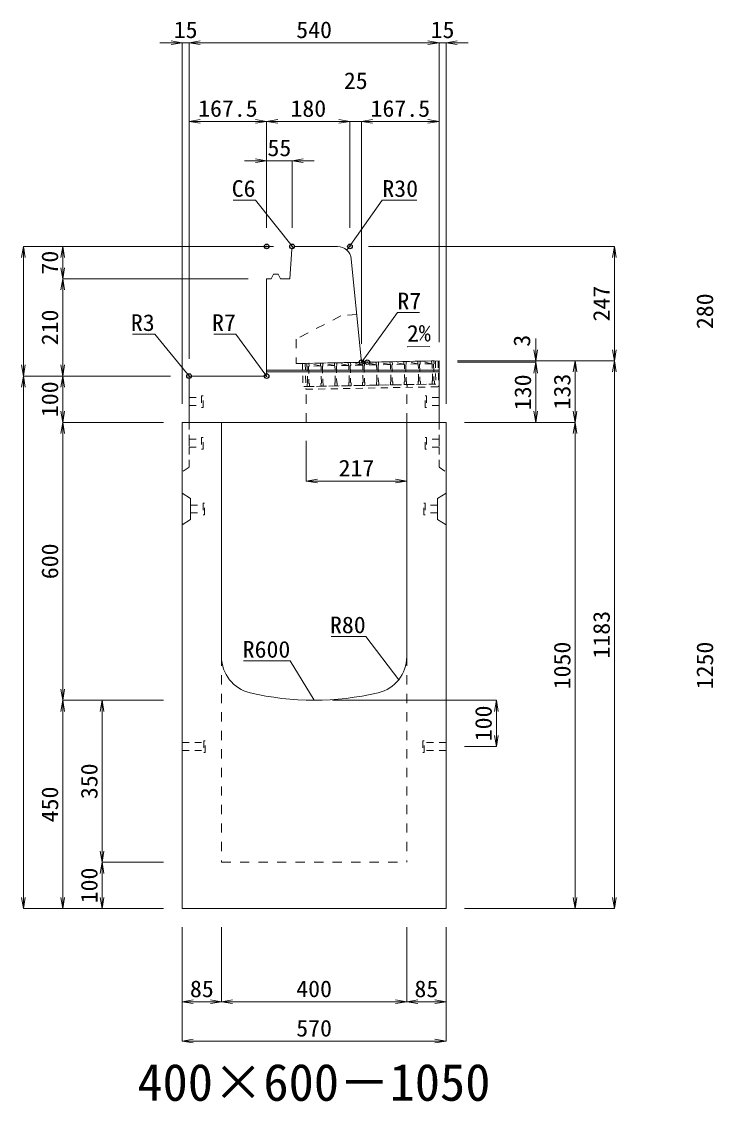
# Model space of a CAD drawing. Units: millimetres at full size; some dimension numbers follow another scale. Extents: x -18734 to 51600, y -18820 to 17820.
# Drawn here: x 33418 to 34913, y -13686 to -11354 of the extents above; entities that cross this region are included whole.
import ezdxf
from ezdxf.enums import TextEntityAlignment as Align

# ---------------------------------------------------------------- set-up
doc = ezdxf.new("R2010")
doc.units = ezdxf.units.MM
doc.header["$LTSCALE"] = 20
doc.header["$PDMODE"] = 32
doc.header["$PDSIZE"] = 10
doc.linetypes.add('USER1', pattern=[2, 1, -1])
doc.linetypes.add('USER2', pattern=[1.35, 0.75, -0.6])
for name, color, linetype, lineweight in [('インサート', 3, 'USER2', 9), ('グレーチング', 7, 'USER2', 5), ('受枠', 3, 'USER2', 9), ('寸法線', 7, 'Continuous', 13), ('引出線', 4, 'Continuous', 13), ('本体', 2, 'Continuous', 13), ('目地', 132, 'Continuous', 5)]:
    doc.layers.add(name, color=color, linetype=linetype, lineweight=lineweight)
doc.layers.add('作業エリア', color=11, linetype='Continuous')
doc.layers.add('文字', color=7, linetype='Continuous')
doc.styles.add('ＭＳ 明朝', font='')
doc.styles.get('ＭＳ 明朝').set_extended_font_data('MS Mincho')

# ---------------------------------------------------------------- blocks, each defined once
blk = doc.blocks.new('open_arrow')
at = {"color": 0, "linetype": 'Continuous', "lineweight": -2}
blk.add_lwpolyline([(7.5, 1.25), (0, 0), (7.5, -1.25)], dxfattribs=at)

msp = doc.modelspace()

# ---------------------------------------------------------------- linework, layer by layer
at = {"layer": 'インサート'}
for p, q in [((33780, -12166.5), (33807, -12166.5)), ((33780, -12166.5), (33780, -12183.5)), ((33810, -12162.5), (33807, -12162.5)), ((33807, -12162.5), (33807, -12187.5)), ((33810, -12187.5), (33810, -12162.5)), ((34290, -12162.5), (34293, -12162.5)), ((34290, -12187.5), (34290, -12162.5)), ((34293, -12162.5), (34293, -12187.5)), ((34320, -12166.5), (34293, -12166.5)), ((34320, -12166.5), (34320, -12183.5)), ((33780, -12183.5), (33807, -12183.5)), ((33807, -12187.5), (33810, -12187.5)), ((34293, -12187.5), (34290, -12187.5)), ((34320, -12183.5), (34293, -12183.5)), ((33780, -12256.5), (33807, -12256.5)), ((33780, -12256.5), (33780, -12273.5)), ((33810, -12252.5), (33807, -12252.5)), ((33807, -12252.5), (33807, -12277.5)), ((33810, -12277.5), (33810, -12252.5)), ((34290, -12252.5), (34293, -12252.5)), ((34290, -12277.5), (34290, -12252.5)), ((34293, -12252.5), (34293, -12277.5)), ((34320, -12256.5), (34293, -12256.5)), ((34320, -12256.5), (34320, -12273.5)), ((33780, -12273.5), (33807, -12273.5)), ((33807, -12277.5), (33810, -12277.5)), ((34293, -12277.5), (34290, -12277.5)), ((34320, -12273.5), (34293, -12273.5)), ((33783.2, -12398.5), (33810.2, -12398.5)), ((33783.2, -12398.5), (33783.2, -12415.5)), ((33813.2, -12394.5), (33810.2, -12394.5)), ((33810.2, -12394.5), (33810.2, -12419.5)), ((33813.2, -12419.5), (33813.2, -12394.5)), ((34286.8, -12394.5), (34289.8, -12394.5)), ((34286.8, -12419.5), (34286.8, -12394.5)), ((34289.8, -12394.5), (34289.8, -12419.5)), ((34316.8, -12398.5), (34289.8, -12398.5)), ((34316.8, -12398.5), (34316.8, -12415.5)), ((33783.2, -12415.5), (33810.2, -12415.5)), ((33810.2, -12419.5), (33813.2, -12419.5)), ((34289.8, -12419.5), (34286.8, -12419.5)), ((34316.8, -12415.5), (34289.8, -12415.5)), ((33765, -12911.5), (33812, -12911.5)), ((33765, -12911.5), (33765, -12928.5)), ((33815, -12907.5), (33812, -12907.5)), ((33812, -12907.5), (33812, -12932.5)), ((33815, -12932.5), (33815, -12907.5)), ((34288, -12907.5), (34285, -12907.5)), ((34285, -12907.5), (34285, -12932.5)), ((34288, -12932.5), (34288, -12907.5)), ((34335, -12911.5), (34288, -12911.5)), ((34335, -12928.5), (34335, -12911.5)), ((33765, -12928.5), (33812, -12928.5)), ((33812, -12932.5), (33815, -12932.5)), ((34285, -12932.5), (34288, -12932.5)), ((34335, -12928.5), (34288, -12928.5))]:
    msp.add_line(p, q, dxfattribs=at)
at = {"layer": 'グレーチング'}
for p, q in [((34033.97, -12092.54), (34308.92, -12087.21)), ((34064.08, -12097.95), (34038.97, -12092.44)), ((34064.08, -12097.95), (34039.08, -12098.44)), ((34094.07, -12097.37), (34068.96, -12091.86)), ((34094.07, -12097.37), (34069.08, -12097.86)), ((34124.07, -12096.79), (34098.96, -12091.28)), ((34124.07, -12096.79), (34099.07, -12097.28)), ((34154.06, -12096.21), (34128.95, -12090.7)), ((34154.06, -12096.21), (34129.07, -12096.7)), ((34184.06, -12095.63), (34158.95, -12090.12)), ((34184.06, -12095.63), (34159.06, -12096.12)), ((34214.05, -12095.05), (34188.94, -12089.54)), ((34214.05, -12095.05), (34189.06, -12095.54)), ((34244.05, -12094.47), (34218.93, -12088.96)), ((34244.05, -12094.47), (34219.05, -12094.95)), ((34274.04, -12093.89), (34248.93, -12088.38)), ((34274.04, -12093.89), (34249.05, -12094.37)), ((34304.04, -12093.31), (34278.92, -12087.8)), ((34304.04, -12093.31), (34279.04, -12093.79)), ((34034.94, -12142.53), (34309.89, -12137.21))]:
    msp.add_line(p, q, dxfattribs=at)
for points in [[(34033.97, -12092.54), (34038.97, -12092.44), (34039.08, -12098.44), (34038.1, -12099.46), (34038.8, -12135.45), (34039.82, -12136.43), (34039.94, -12142.43), (34034.94, -12142.53), (34034.82, -12136.53), (34035.8, -12135.51), (34035.1, -12099.52), (34034.09, -12098.53)], [(34068.8, -12134.87), (34069.81, -12135.85), (34069.93, -12141.85), (34064.93, -12141.95), (34064.82, -12135.95), (34065.8, -12134.93), (34065.1, -12098.93), (34064.08, -12097.95), (34063.96, -12091.96), (34068.96, -12091.86), (34069.08, -12097.86), (34068.1, -12098.88)], [(34098.79, -12134.29), (34099.81, -12135.27), (34099.92, -12141.27), (34094.93, -12141.37), (34094.81, -12135.37), (34095.79, -12134.35), (34095.09, -12098.35), (34094.07, -12097.37), (34093.96, -12091.38), (34098.96, -12091.28), (34099.07, -12097.28), (34098.09, -12098.3)], [(34128.78, -12133.71), (34129.8, -12134.69), (34129.92, -12140.69), (34124.92, -12140.79), (34124.8, -12134.79), (34125.78, -12133.77), (34125.09, -12097.77), (34124.07, -12096.79), (34123.95, -12090.79), (34128.95, -12090.7), (34129.07, -12096.7), (34128.09, -12097.72)], [(34158.78, -12133.13), (34159.8, -12134.11), (34159.91, -12140.11), (34154.91, -12140.2), (34154.8, -12134.21), (34155.78, -12133.19), (34155.08, -12097.19), (34154.06, -12096.21), (34153.95, -12090.21), (34158.95, -12090.12), (34159.06, -12096.12), (34158.08, -12097.14)], [(34185.77, -12132.61), (34185.08, -12096.61), (34184.06, -12095.63), (34183.94, -12089.63), (34188.94, -12089.54), (34189.06, -12095.54), (34188.08, -12096.55), (34188.77, -12132.55), (34189.79, -12133.53), (34189.91, -12139.53), (34184.91, -12139.62), (34184.79, -12133.63)], [(34215.77, -12132.03), (34215.07, -12096.03), (34214.05, -12095.05), (34213.94, -12089.05), (34218.93, -12088.96), (34219.05, -12094.95), (34218.07, -12095.97), (34218.77, -12131.97), (34219.79, -12132.95), (34219.9, -12138.95), (34214.9, -12139.04), (34214.79, -12133.04)], [(34249.05, -12094.37), (34248.06, -12095.39), (34248.76, -12131.39), (34249.78, -12132.37), (34249.9, -12138.37), (34244.9, -12138.46), (34244.78, -12132.46), (34245.76, -12131.44), (34245.07, -12095.45), (34244.05, -12094.47), (34243.93, -12088.47), (34248.93, -12088.38)], [(34279.04, -12093.79), (34278.06, -12094.81), (34278.76, -12130.81), (34279.78, -12131.79), (34279.89, -12137.79), (34274.89, -12137.88), (34274.78, -12131.88), (34275.76, -12130.86), (34275.06, -12094.87), (34274.04, -12093.89), (34273.92, -12087.89), (34278.92, -12087.8)], [(34304.89, -12137.3), (34304.77, -12131.3), (34305.75, -12130.28), (34305.05, -12094.29), (34304.04, -12093.31), (34303.92, -12087.31), (34308.92, -12087.21), (34309.03, -12093.21), (34308.05, -12094.23), (34308.75, -12130.23), (34309.77, -12131.21), (34309.89, -12137.21)]]:
    msp.add_lwpolyline(points, close=True, dxfattribs=at)
at = {"layer": '作業エリア'}
for p in [(33947.5, -11840), (33947.5, -11840), (34002.5, -11840), (34127.5, -11840), (34152.5, -12090), (34165, -12090), (33780, -12120), (33947.5, -12120)]:
    msp.add_point(p, dxfattribs=at)
at = {"layer": '受枠'}
for p, q in [((34024.97, -12092.71), (34317.92, -12087.04)), ((34024.97, -12092.71), (34025.94, -12142.7)), ((34030.97, -12092.59), (34032.05, -12148.58)), ((34311.92, -12087.16), (34312.89, -12137.15)), ((34317.92, -12087.04), (34319, -12143.03)), ((34312.89, -12137.15), (34025.94, -12142.7)), ((34032.05, -12148.58), (34319, -12143.03))]:
    msp.add_line(p, q, dxfattribs=at)
at = {"layer": '受枠', "linetype": 'Continuous'}
msp.add_line((34250.9, -12138.35), (34251.01, -12144.35), dxfattribs=at)
at = {"layer": '寸法線'}
for p, q in [((33828, -11400.05), (33717, -11400.05)), ((33765, -12180), (33765, -11400.05)), ((33780, -11400.05), (34320, -11400.05)), ((33780, -12083), (33780, -11400.05)), ((33780, -12083), (33780, -11400.05)), ((34272, -11400.05), (34383, -11400.05)), ((34320, -12047), (34320, -11400.05)), ((34320, -12047), (34320, -11400.05)), ((34335, -12180), (34335, -11400.05)), ((33780, -11570.05), (33947.5, -11570.05)), ((33780, -12083), (33780, -11570.05)), ((33947.5, -11800), (33947.5, -11570.05)), ((33947.5, -11570.05), (34127.5, -11570.05)), ((33947.5, -11800), (33947.5, -11570.05)), ((34079.5, -11570.05), (34200.5, -11570.05)), ((34127.5, -11800), (34127.5, -11570.05)), ((34127.5, -11800), (34127.5, -11570.05)), ((34152.5, -12050), (34152.5, -11570.05)), ((34152.5, -11570.05), (34320, -11570.05)), ((34152.5, -12050), (34152.5, -11570.05)), ((34320, -12047), (34320, -11570.05)), ((33899.5, -11655.05), (34050.5, -11655.05)), ((33947.5, -11800), (33947.5, -11655.05)), ((34002.5, -11800), (34002.5, -11655.05)), ((33422.06, -11840), (33422.06, -12120)), ((33962.5, -11840), (33422.06, -11840)), ((33507.06, -11910), (33507.06, -11840)), ((33962.5, -11840), (33507.06, -11840)), ((34167.5, -11840), (34698.78, -11840)), ((34698.78, -11840), (34698.78, -12087)), ((33507.06, -12120), (33507.06, -11910)), ((33907.5, -11910), (33507.06, -11910)), ((33907.5, -11910), (33507.06, -11910)), ((34528.78, -12039), (34528.78, -12138)), ((34360, -12087), (34528.78, -12087)), ((34360, -12087), (34613.78, -12087)), ((34360, -12087), (34698.78, -12087)), ((34360, -12087), (34698.78, -12087)), ((34360, -12090), (34528.78, -12090)), ((34360, -12090), (34528.78, -12090)), ((34528.78, -12090), (34528.78, -12220)), ((34613.78, -12087), (34613.78, -12220)), ((34698.78, -12087), (34698.78, -13270)), ((33740, -12120), (33422.06, -12120)), ((33422.06, -13270), (33422.06, -12120)), ((33740, -12120), (33422.06, -12120)), ((33507.06, -12220), (33507.06, -12120)), ((33740, -12120), (33507.06, -12120)), ((33740, -12120), (33507.06, -12120)), ((33507.06, -12220), (33507.06, -12820)), ((33725, -12220), (33507.06, -12220)), ((33725, -12220), (33507.06, -12220)), ((34375, -12220), (34528.78, -12220)), ((34375, -12220), (34613.78, -12220)), ((34375, -12220), (34613.78, -12220)), ((34613.78, -12220), (34613.78, -13270)), ((34033, -12260), (34033, -12346.67)), ((34033, -12346.67), (34250, -12346.67)), ((33725, -12820), (33507.06, -12820)), ((33507.06, -13270), (33507.06, -12820)), ((33725, -12820), (33507.06, -12820)), ((33592.06, -12820), (33592.06, -13170)), ((33725, -12820), (33592.06, -12820)), ((34090, -12820), (34443.78, -12820)), ((34443.78, -12820), (34443.78, -12920)), ((34375, -12920), (34443.78, -12920)), ((33725, -13170), (33592.06, -13170)), ((33592.06, -13170), (33592.06, -13270)), ((33725, -13170), (33592.06, -13170)), ((33725, -13270), (33422.06, -13270)), ((33725, -13270), (33507.06, -13270)), ((33725, -13270), (33592.06, -13270)), ((34375, -13270), (34613.78, -13270)), ((34375, -13270), (34698.78, -13270)), ((33765, -13310), (33765, -13471.16)), ((33765, -13310), (33765, -13556.16)), ((33850, -13310), (33850, -13471.16)), ((33850, -13310), (33850, -13471.16)), ((34250, -13310), (34250, -13471.16)), ((34250, -13310), (34250, -13471.16)), ((34335, -13310), (34335, -13471.16)), ((34335, -13310), (34335, -13556.16)), ((33765, -13471.16), (33850, -13471.16)), ((33850, -13471.16), (34250, -13471.16)), ((34250, -13471.16), (34335, -13471.16)), ((33765, -13556.16), (34335, -13556.16))]:
    msp.add_line(p, q, dxfattribs=at)
at = {"layer": '引出線'}
for points in [[(34005.29, -11842.99), (33923.41, -11740.07), (33875.07, -11740.07)], [(34120.48, -11847.76), (34197.4, -11740.07), (34272.08, -11740.07)], [(34154.14, -12088.19), (34230, -11982.98), (34277.93, -11982.98)], [(33780.88, -12120.88), (33705.62, -12029.7), (33657.89, -12029.7)], [(33945.45, -12117.95), (33880.97, -12029.7), (33833.04, -12029.7)], [(34251.14, -12056.74), (34299.85, -12055.77), (34251.11, -12056.74)], [(34232.76, -12775.58), (34161.5, -12682.47), (34086.83, -12682.47)], [(34050, -12820), (33998.63, -12735.25), (33897.63, -12735.25)]]:
    msp.add_lwpolyline(points, dxfattribs=at)
at = {"layer": '本体'}
for p, q in [((34002.07, -11845.98), (34008.5, -11840)), ((34100.35, -11840), (34008.5, -11840)), ((33997.5, -11910), (34002.07, -11845.98)), ((34151.87, -12083.7), (34130.2, -11867.01)), ((33947.5, -11910), (33947.5, -12113)), ((33947.5, -11910), (33957.5, -11910)), ((33957.5, -11910), (33962.5, -11900)), ((33962.5, -11900), (33972.5, -11900)), ((33972.5, -11900), (33977.5, -11910)), ((33977.5, -11910), (33997.5, -11910)), ((34165, -12090), (34158.83, -12090)), ((34165, -12090), (34320, -12087)), ((34320, -12220), (34320, -12087)), ((33780, -12123), (33780, -12220)), ((33940.5, -12120), (33783, -12120)), ((33765, -12220), (33765, -13270)), ((33850, -12220), (33765, -12220)), ((34320, -12220), (33780, -12220)), ((33850, -12220), (33850, -12725.96)), ((34250, -12725.96), (34250, -12220)), ((34335, -12220), (34250, -12220)), ((34335, -13270), (34335, -12220)), ((33765, -13270), (34335, -13270))]:
    msp.add_line(p, q, dxfattribs=at)
at = {"layer": '本体', "linetype": 'USER1'}
for p, q in [((34108, -11990), (34011, -12040)), ((34142.2, -11987), (34108, -11990)), ((34011, -12040), (34011, -12092.98)), ((34011, -12092.98), (34165, -12090)), ((34033, -12220), (34033, -12142.56)), ((34250, -12220), (34250, -12138.36))]:
    msp.add_line(p, q, dxfattribs=at)
at = {"layer": '本体', "linetype": 'USER2', "lineweight": 9}
for p, q in [((33780, -12220), (33780, -12317)), ((34320, -12220), (34320, -12317)), ((33780, -12317), (33765, -12326.5)), ((34320, -12317), (34335, -12326.5))]:
    msp.add_line(p, q, dxfattribs=at)
at = {"layer": '本体', "lineweight": 9}
for p, q in [((33765, -12373), (33783.2, -12384.5)), ((34335, -12373), (34316.8, -12384.5)), ((33783.2, -12384.5), (33783.2, -12429.5)), ((34316.8, -12384.5), (34316.8, -12429.5)), ((33765, -12441), (33783.2, -12429.5)), ((34335, -12441), (34316.8, -12429.5))]:
    msp.add_line(p, q, dxfattribs=at)
at = {"layer": '本体', "linetype": 'USER1', "lineweight": 15}
for p, q in [((33850, -12725.96), (33850, -13170)), ((34250, -12725.96), (34250, -13170)), ((33850, -13170), (34250, -13170))]:
    msp.add_line(p, q, dxfattribs=at)
at = {"layer": '本体'}
for centre, radius, start, end in [((34100.35, -11870), 30, 5.71059, 90), ((34158.83, -12083), 7, 185.71059, 270), ((33783, -12123), 3, 90, 180), ((33940.5, -12113), 7, 270, 0), ((33930, -12725.96), 80, 180, 256.65764), ((34170, -12725.96), 80, 283.34236, 0), ((34050, -12220), 600, 256.65764, 283.34236)]:
    msp.add_arc(centre, radius, start, end, dxfattribs=at)
at = {"layer": '目地'}
for p, q in [((34320, -12107), (33947.5, -12107)), ((34320, -12111), (33947.5, -12111))]:
    msp.add_line(p, q, dxfattribs=at)

# ---------------------------------------------------------------- block references
at = {"layer": '寸法線', "xscale": 3.2, "yscale": 3.2}
for p, rotation in [((33765, -11400.05), 180), ((34320, -11400.05), 180), ((34320, -11400.05), 180), ((33947.5, -11570.05), 180), ((34127.5, -11570.05), 180), ((34127.5, -11570.05), 180), ((34320, -11570.05), 180), ((33947.5, -11655.05), 180), ((33422.06, -11840), 270), ((33507.06, -11840), 270), ((34698.78, -11840), 270), ((33507.06, -11910), 90), ((33507.06, -11910), 270), ((34528.78, -12087), 90), ((34698.78, -12087), 90), ((33422.06, -12120), 90), ((33507.06, -12120), 90), ((34528.78, -12090), 270), ((34528.78, -12090), 270), ((34613.78, -12087), 270), ((34698.78, -12087), 270), ((33422.06, -12120), 270), ((33507.06, -12120), 270), ((33507.06, -12220), 90), ((34528.78, -12220), 90), ((34613.78, -12220), 90), ((33507.06, -12220), 270), ((34613.78, -12220), 270), ((34250, -12346.67), 180), ((33507.06, -12820), 90), ((33507.06, -12820), 270), ((33592.06, -12820), 270), ((34443.78, -12820), 270), ((34443.78, -12920), 90), ((33592.06, -13170), 90), ((33592.06, -13170), 270), ((33422.06, -13270), 90), ((33507.06, -13270), 90), ((33592.06, -13270), 90), ((34613.78, -13270), 90), ((34698.78, -13270), 90), ((33850, -13471.16), 180), ((34250, -13471.16), 180), ((34335, -13471.16), 180), ((34335, -13556.16), 180)]:
    msp.add_blockref('open_arrow', p, dxfattribs=dict(at, rotation=rotation))
for p in [(33780, -11400.05), (33780, -11400.05), (34335, -11400.05), (33780, -11570.05), (33947.5, -11570.05), (34152.5, -11570.05), (34152.5, -11570.05), (34002.5, -11655.05), (34033, -12346.67), (33765, -13471.16), (33850, -13471.16), (34250, -13471.16), (33765, -13556.16)]:
    msp.add_blockref('open_arrow', p, dxfattribs=at)
at = {"layer": '引出線', "xscale": 0.0533, "yscale": 0.0533}
for p, rotation in [((34005.29, -11842.99), 128.5), ((34120.48, -11847.76), 54.5), ((34251.14, -12056.74), 1.1), ((34154.14, -12088.19), 54.2), ((33780.88, -12120.88), 129.5), ((33945.45, -12117.95), 126.2), ((34232.76, -12775.58), 127.4), ((34050, -12820), 121.2)]:
    msp.add_blockref('open_arrow', p, dxfattribs=dict(at, rotation=rotation))

# ---------------------------------------------------------------- texts
at = {"layer": '寸法線', "style": 'ＭＳ 明朝', "width": 1.05}
for s, p in [('15', (33772.5, -11372.05)), ('540', (34050, -11372.05)), ('15', (34327.5, -11372.05)), ('25', (34140, -11482.05)), ('167.5', (33863.75, -11542.05)), ('180', (34037.5, -11542.05)), ('167.5', (34236.25, -11542.05)), ('55', (33975, -11627.05)), ('217', (34141.5, -12318.67)), ('85', (33807.5, -13443.16)), ('400', (34050, -13443.16)), ('85', (34292.5, -13443.16)), ('570', (34050, -13528.16))]:
    msp.add_text(s, height=36.03, dxfattribs=at).set_placement(p, align=Align.MIDDLE_CENTER)
for s, p in [('70', (33479.06, -11875)), ('247', (34670.78, -11963.5)), ('280', (34894.06, -11980)), ('210', (33479.06, -12015)), ('3', (34498.78, -12043.66)), ('130', (34500.78, -12155)), ('133', (34585.78, -12153.5)), ('100', (33479.06, -12170)), ('600', (33479.06, -12520)), ('1183', (34670.78, -12678.5)), ('1050', (34585.78, -12745)), ('1250', (34894.06, -12745)), ('100', (34415.78, -12870)), ('350', (33564.06, -12995)), ('450', (33479.06, -13045)), ('100', (33564.06, -13220))]:
    msp.add_text(s, height=36.03, rotation=90, dxfattribs=at).set_placement(p, align=Align.MIDDLE_CENTER)
at = {"layer": '引出線', "style": 'ＭＳ 明朝', "width": 1.05}
for s, p in [('C6', (33923.41, -11696.87)), ('R3', (33705.62, -11986.5)), ('R7', (33880.97, -11986.5)), ('R80', (34161.5, -12639.27)), ('R600', (33998.63, -12692.05))]:
    msp.add_text(s, height=36.03, dxfattribs=at).set_placement(p, align=Align.TOP_RIGHT)
for s, p in [('R30', (34197.4, -11696.87)), ('R7', (34230, -11939.78))]:
    msp.add_text(s, height=36.03, dxfattribs=at).set_placement(p, align=Align.TOP_LEFT)
msp.add_text('2%', height=36.03, rotation=1.146, dxfattribs=at).set_placement((34250.17, -12009.85), align=Align.TOP_LEFT)
at = {"layer": '文字', "style": 'ＭＳ 明朝'}
msp.add_text('400×600－1050', height=80.06, dxfattribs=at).set_placement((34049.52, -13644.97), align=Align.MIDDLE_CENTER)

doc.saveas('drawing.dxf')
